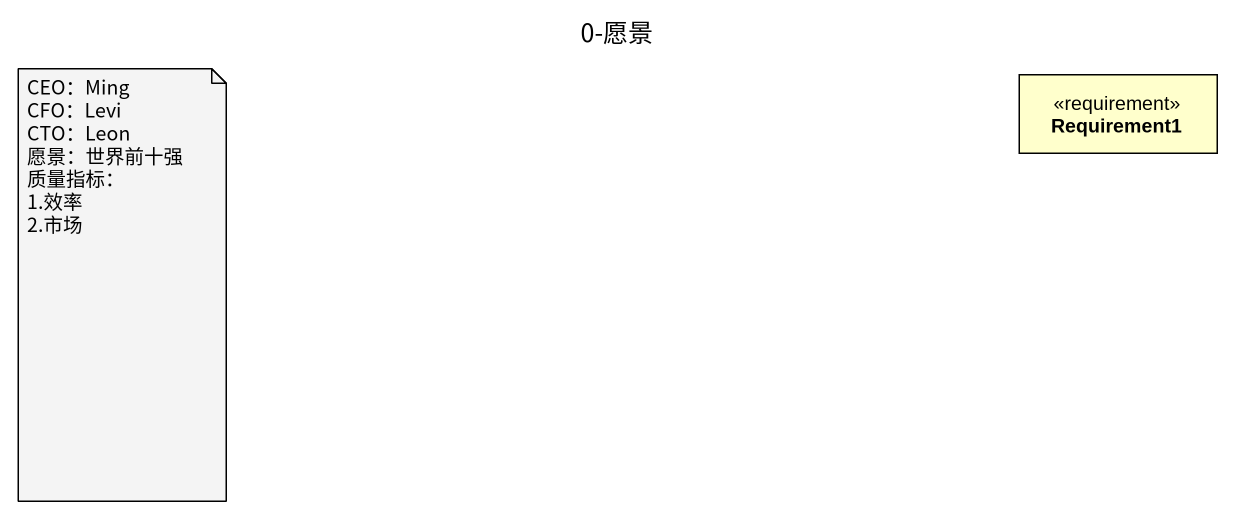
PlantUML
@startuml
title 0-愿景
hide circle
hide empty members
class Requirement1 <<requirement>>
note as N1
  CEO：Ming
  CFO：Levi
  CTO：Leon
  愿景：世界前十强
  质量指标：
  1.效率
  2.市场
end note
@enduml
